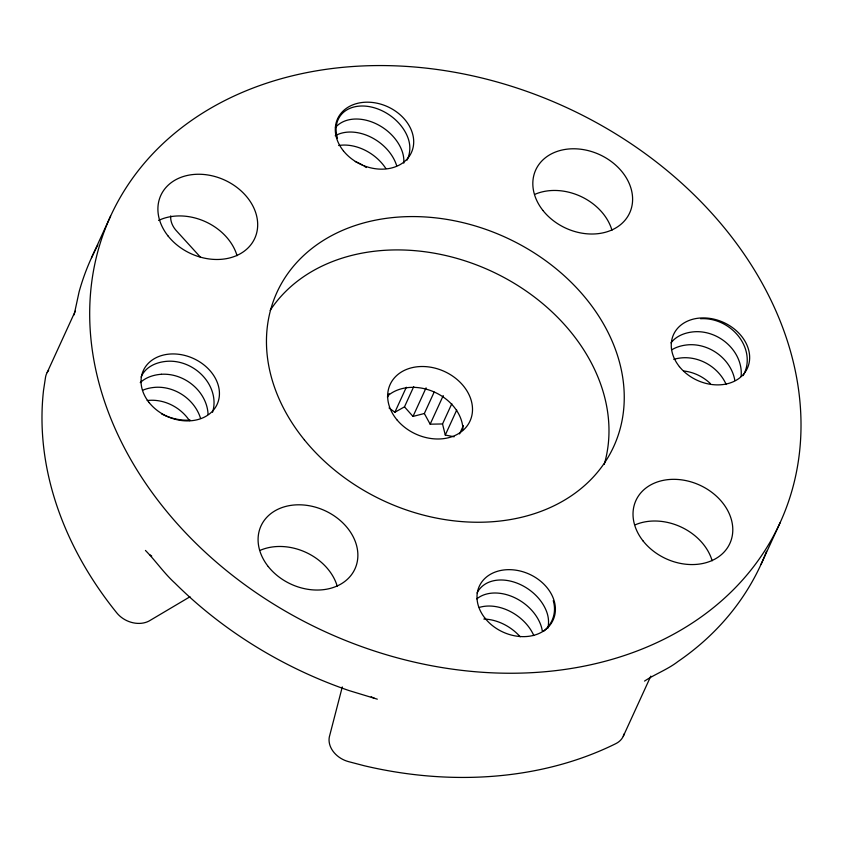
<?xml version="1.0" encoding="UTF-8"?>
<svg xmlns="http://www.w3.org/2000/svg" width="843" height="843" viewBox="0 0 843 843"><rect width="100%" height="100%" fill="white"/><g stroke="black" fill="none" stroke-linecap="round" stroke-linejoin="round"><path stroke-width="1.26" d="M74.131 314.85L79.094 291.868A368.191 288.548 24.6 0 1 97.851 245.018M342.29 686.919L329.75 735.317A23.225 18.198 24.6 0 0 348.686 761.672L364.513 765.813A368.191 288.548 24.6 0 0 615.906 743.6A23.435 18.367 24.6 0 0 624.147 733.863M91.518 257.779L110.591 216.103M47.176 372.501L75.259 311.172M387.453 397.232L389.087 393.66M389.044 407.959L394.872 412.248L406.326 387.253M394.872 412.248L404.482 406.853L413.744 386.61M404.482 406.853L412.996 416.421L426.084 387.843M412.996 416.421L424.345 413.513L434.156 392.09M451.806 403.723L442.533 423.955L430.162 424.187L443.239 395.609M454.114 436.779L445.273 435.051L456.716 410.056M459.54 433.945L463.355 425.61M623.272 736.276L650.807 676.128M761.018 564.389L780.102 522.713A368.191 288.548 24.6 0 0 382.037 65.564A368.191 288.548 24.6 0 0 173.911 519.941A368.191 288.548 24.6 0 0 780.102 522.713M644.526 681.091C655.274 673.957 667.656 669.5 678.004 661.492A368.191 288.548 24.6 0 0 766.54 551.259M190.002 596.76L150.423 620.216A23.435 18.367 24.6 0 1 116.829 612.945A368.191 288.548 24.6 0 1 43.53 390.341L45.511 377.358A23.225 18.198 24.6 0 1 48.641 370.362M377.306 699.163L349.013 690.565A368.191 288.548 24.6 0 1 175.007 583.177C164.037 573.229 155.744 560.911 145.439 550.437M200.697 257.452L176.998 231.425A23.435 18.367 24.6 0 1 170.707 215.882M424.345 413.513L430.162 424.187M442.533 423.955L445.273 435.051M374.197 698.152A23.225 18.198 24.6 0 1 371.205 696.803M151.729 556.085A23.435 18.367 24.6 0 1 149.97 554.831M535.189 194.196A51.655 40.475 24.6 0 1 611.965 230.234M635.38 524.746A51.655 40.475 24.6 0 1 712.156 560.795M158.579 220.434A51.655 40.475 24.6 0 1 237.052 255.714M260.455 550.216A51.655 40.475 24.6 0 1 337.242 586.264M270.16 310.382A185.197 145.144 24.6 0 1 491.1 271.056A185.197 145.144 24.6 0 1 604.22 464.451M387.432 396.126A43.92 34.415 24.6 0 1 434.282 392.027A43.92 34.415 24.6 0 1 462.965 429.656M726.181 384.492A40.127 34.057 33.5 0 0 682.672 357.79A40.127 28.177 18 0 0 673.757 359.35M700.554 318.728A40.127 34.057 33.5 0 1 739.195 337.105A40.127 34.057 33.5 0 1 743.083 375.599M741.113 376.368A40.127 34.057 33.5 0 0 694.59 331.752A40.127 28.177 18 0 0 670.986 342.88M734.843 380.425A40.127 34.057 33.5 0 0 688.626 344.776A40.127 28.177 18 0 0 672.082 349.634M683.852 370.994A40.127 34.057 33.5 0 1 710.364 383.576M338.654 145.512A40.127 29.084 34.5 0 1 385.862 168.526M335.208 135.776A40.127 29.084 34.5 0 1 396.663 165.702M337.442 138.199A40.127 29.084 34.5 0 1 363.027 106.007A40.127 29.084 34.5 0 1 408.581 139.664A40.127 33.151 12.5 0 1 407.064 160.107M335.44 127.472A40.127 29.084 34.5 0 1 371.974 122.014A40.127 29.084 34.5 0 1 402.617 152.678A40.127 33.151 12.5 0 1 403.786 163.142M355.282 161.54A40.127 29.084 34.5 0 1 362.005 164.817M364.155 166.124A40.127 29.084 34.5 0 1 366.241 167.536M161.392 374.281A40.127 34.057 33.5 0 1 208.063 414.45M212.531 412.269A40.127 34.057 33.5 0 0 167.357 361.268A40.127 28.177 18 0 0 141.129 377.053M190.139 420.099A40.127 28.177 18 0 1 161.508 413.85M200.581 418.444A40.127 34.057 33.5 0 0 155.428 387.306A40.127 28.177 18 0 0 142.509 390.309M140.233 382.659A40.127 28.177 18 0 1 161.392 374.271M189.496 420.668A40.127 34.057 33.5 0 0 149.464 400.33A40.127 28.177 18 0 0 147.156 400.541M476.79 598.888A40.127 29.084 34.5 0 1 512.976 596.918A40.127 29.084 34.5 0 1 541.332 626.665A40.127 33.151 12.5 0 1 542.26 630.849M477.096 592.987A40.127 29.084 34.5 0 1 513.187 581.828A40.127 29.084 34.5 0 1 547.297 613.651A40.127 33.151 12.5 0 1 547.845 628.214M479.319 607.424A40.127 29.084 34.5 0 1 533.83 635.559M553.25 600.637A40.127 33.151 12.5 0 1 543.777 631.101M483.861 619.057A40.127 29.084 34.5 0 1 520.194 636.771M268.222 566.517A51.655 40.475 24.6 0 0 353.965 570.88A51.655 40.475 24.6 0 0 301.762 504.873A51.655 40.475 24.6 0 0 268.222 566.517M168.031 235.956A51.655 40.475 24.6 0 0 253.775 240.329A51.655 40.475 24.6 0 0 201.572 174.322A51.655 40.475 24.6 0 0 168.031 235.956M542.955 210.487A51.655 40.475 24.6 0 0 628.699 214.86A51.655 40.475 24.6 0 0 576.496 148.853A51.655 40.475 24.6 0 0 542.955 210.487M643.146 541.037A51.655 40.475 24.6 0 0 728.889 545.41A51.655 40.475 24.6 0 0 676.687 479.404A51.655 40.475 24.6 0 0 643.146 541.037M304.376 439.856A185.197 145.144 24.6 0 0 611.228 451.648A185.197 145.144 24.6 0 0 420.446 216.725A185.197 145.144 24.6 0 0 304.376 439.856M485.136 618.372A40.58 31.802 24.6 0 0 552.439 621.375A40.58 31.802 24.6 0 0 511.016 569.699A40.58 31.802 24.6 0 0 485.136 618.372M679.395 366.621A40.58 31.802 24.6 0 0 746.698 369.624A40.58 31.802 24.6 0 0 705.285 317.959A40.58 31.802 24.6 0 0 679.395 366.621M343.438 150.897A40.58 31.802 24.6 0 0 410.741 153.9A40.58 31.802 24.6 0 0 369.329 102.224A40.58 31.802 24.6 0 0 343.438 150.897M149.179 402.638A40.58 31.802 24.6 0 0 216.482 405.641A40.58 31.802 24.6 0 0 175.059 353.976A40.58 31.802 24.6 0 0 149.179 402.638M397.253 420.183A43.92 34.415 24.6 0 0 469.772 421.553A43.92 34.415 24.6 0 0 423.228 366.515A43.92 34.415 24.6 0 0 397.253 420.183"/></g></svg>
